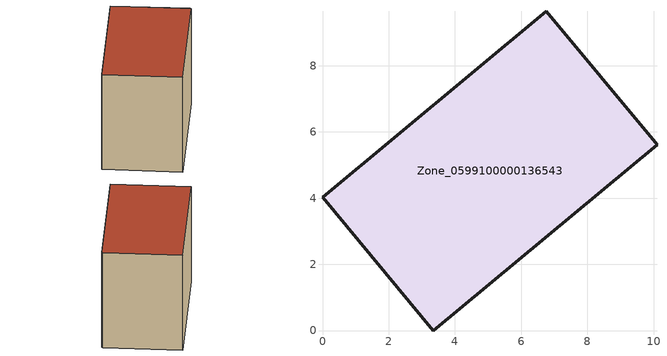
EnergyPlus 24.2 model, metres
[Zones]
Zone_0599100000136543
 floor ground (C_G): 6.76,9.64 10.05,5.69 10.1,5.62 3.34,0 0,4.02 z0
 wall outside (C_F): 10.05,5.69 6.76,9.64 0,4.02 3.34,0 10.1,5.62 10.05,5.69 z0:7.04
 roof outside (C_R): 3.34,0 10.1,5.62 10.05,5.69 6.76,9.64 0,4.02 z7.04
[BUILDING]
Pand.0599100000136543: North Axis=0; Terrain=City; Loads Convergence Tolerance Value=0.04; Temperature Convergence Tolerance Value=0.4; Solar Distribution=FullExterior; Maximum Number of Warmup Days=25; Minimum Number of Warmup Days=1
[Site:Location]
Rotterdam.The.Hague.AP_ZH_NLD Design_Conditions: Latitude=51.96; Longitude=4.45; Time Zone=1; Elevation=-4.5
[SITE:GROUNDTEMPERATURE:BUILDINGSURFACE]
18, 18, 18, 18, 18, 18, 18, 18, 18, 18, 18, 18
[MATERIAL] Thermal Absorptance=0.9; Solar Absorptance=0.7; Visible Absorptance=0.7
Name | Roughness | Thickness | Conductivity | Density | Specific Heat
G.TI.1946 | MediumSmooth | 0.15 | 1 | 540 | 1210
F.TI.1946 | Rough | 0.3 | 0.857143 | 1920 | 840
R.TI.1946 | MediumRough | 0.2 | 0.1 | 1500 | 1000
[CONSTRUCTION]
C_G: G.TI.1946
C_F: F.TI.1946
C_R: R.TI.1946
[ZONE]
Zone_0599100000136543: Type=1; Multiplier=1; Ceiling Height=Autocalculate; Volume=Autocalculate; Floor Area=autocalculate; Part of Total Floor Area=Yes
[ZONEINFILTRATION:DESIGNFLOWRATE]
Infil_Zone_0599100000136543: Zone or ZoneList or Space or SpaceList=Zone_0599100000136543; Schedule=AlwaysOn; Design Flow Rate Calculation Method=Flow/Area; Flow Rate per Floor Area=0.003; Constant Term Coefficient=1; Temperature Term Coefficient=0; Velocity Term Coefficient=0; Velocity Squared Term Coefficient=0
[HVACTEMPLATE:ZONE:IDEALLOADSAIRSYSTEM]
Zone_0599100000136543: Maximum Heating Supply Air Temperature=50; Minimum Cooling Supply Air Temperature=13; Maximum Heating Supply Air Humidity Ratio=0.0156; Minimum Cooling Supply Air Humidity Ratio=0.0077; Heating Limit=NoLimit; Cooling Limit=NoLimit; Dehumidification Control Type=ConstantSensibleHeatRatio; Cooling Sensible Heat Ratio=0.7; Dehumidification Setpoint=60; Humidification Control Type=None; Humidification Setpoint=30; Outdoor Air Method=None; Outdoor Air Flow Rate per Person=0.00944; Outdoor Air Flow Rate per Zone Floor Area=0; Outdoor Air Flow Rate per Zone=0; Demand Controlled Ventilation Type=None; Outdoor Air Economizer Type=NoEconomizer; Heat Recovery Type=None; Sensible Heat Recovery Effectiveness=0.7; Latent Heat Recovery Effectiveness=0.65
[ZONECONTROL:THERMOSTAT]
ThermostatControl_Zone_0599100000136543: Zone or ZoneList=Zone_0599100000136543; Control Type Schedule=DualSetpointControlType; Control 1=Thermostat_Zone_0599100000136543; Temperature Difference Between Cutout And Setpoint=0
[THERMOSTATSETPOINT:DUALSETPOINT]
Thermostat_Zone_0599100000136543: Heating Setpoint Temperature Schedule=HeatingSetpoint_Zone_0599100000136543; Cooling Setpoint Temperature Schedule=CoolingSetpoint_Zone_0599100000136543
[SCHEDULE:COMPACT]
HeatingSetpoint_Zone_0599100000136543: Through: 12/31, For: AllDays, Until: 24:00, 21
CoolingSetpoint_Zone_0599100000136543: Through: 12/31, For: AllDays, Until: 24:00, 24
DualSetpointControlType: Through: 12/31, For: AllDays, Until: 24:00, 4
AlwaysOn: Through: 12/31, For: AllDays, Until: 24:00, 1
